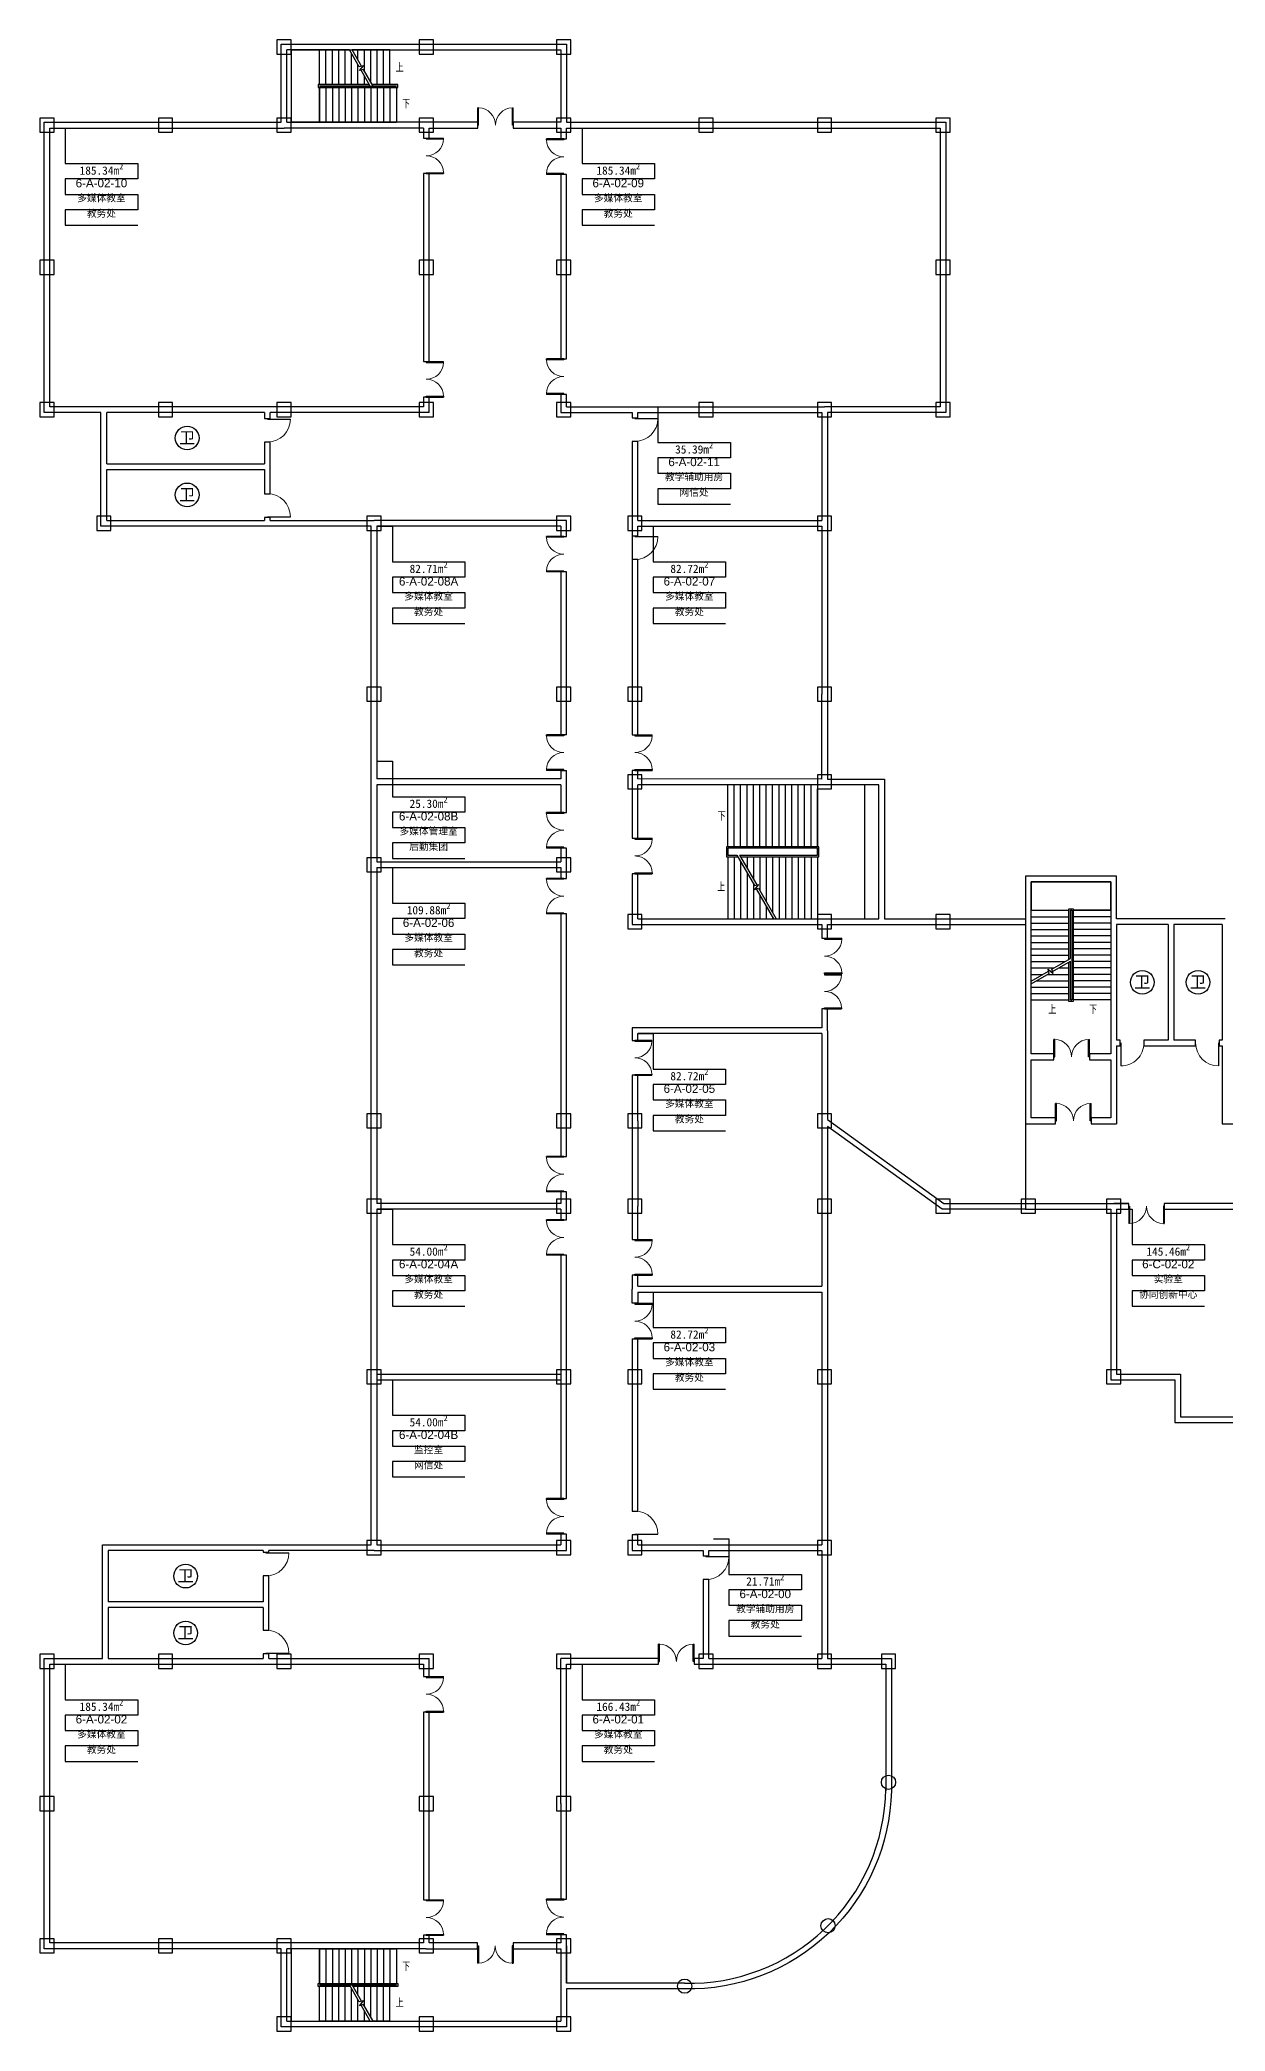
# Model space of a CAD drawing. Header units: millimetres. Extents: x 17250 to 146550, y 15000 to 99000.
# Drawn here: x 17250 to 67250, y 15000 to 99000 of the extents above; entities that cross this region are included whole.
import ezdxf

# ---------------------------------------------------------------- set-up
doc = ezdxf.new("R2010")
doc.units = ezdxf.units.MM
for name, color, linetype in [('4.1结构柱', 7, 'Continuous'), ('4.2墙体', 7, 'Continuous'), ('5面积', 7, 'Continuous'), ('6房间号', 7, 'Continuous'), ('7用途', 6, 'Continuous'), ('8单位', 4, 'Continuous')]:
    doc.layers.add(name, color=color, linetype=linetype)
doc.styles.add('_TCH_DIM', font='SIMPLEX', dxfattribs={"bigfont": 'GBCBIG'})
doc.styles.add('丙图', font='arial.ttf', dxfattribs={"height": 900})
doc.styles.add('乙图', font='arial.ttf', dxfattribs={"height": 600})

# ---------------------------------------------------------------- blocks, each defined once
blk = doc.blocks.new('$DorLib2D$00000002')
for p, q in [((-0.5, 0), (-0.5, 0.4875)), ((-0.475, 0.4875), (-0.5, 0.4875)), ((-0.5, 0), (-0.475, 0)), ((-0.475, 0), (-0.475, 0.4875)), ((0.475, 0), (0.475, 0.4875)), ((0.475, 0.4875), (0.5, 0.4875)), ((0.5, 0), (0.475, 0)), ((0.5, 0), (0.5, 0.4875))]:
    blk.add_line(p, q)
at = {"lineweight": 13}
for centre, start, end in [((-0.4875, 0), 0, 88.53072), ((0.4875, 0), 91.46928, 180)]:
    blk.add_arc(centre, 0.4875, start, end, dxfattribs=at)
blk = doc.blocks.new('$DorLib2D$00000003')
blk.add_line((0.47, 0), (0.47, 0.97))
at = {"lineweight": 13}
blk.add_arc((0.47, 0), 0.97, 90, 180, dxfattribs=at)
blk = doc.blocks.new('_FZHK')
blk.add_lwpolyline([(-0.5, -0.5), (0.5, -0.5), (0.5, 0.5), (-0.5, 0.5)], close=True)
blk = doc.blocks.new('_YZHK')
blk.add_circle((0, 0), 0.5)

msp = doc.modelspace()

# ---------------------------------------------------------------- linework, layer by layer
at = {"layer": '4.2墙体'}
for p, q in [((27670, 95520), (27670, 98580)), ((29050, 98580), (27670, 98580)), ((27850, 98580), (33550, 98580)), ((27850, 98580), (27850, 95520)), ((30306, 98580), (29050, 98580)), ((29050, 97110), (29050, 98580)), ((29050, 97110), (29050, 98580)), ((29320, 97110), (29320, 98580)), ((29590, 97110), (29590, 98580)), ((29860, 97110), (29860, 98580)), ((30130, 97110), (30130, 98580)), ((30720, 97862), (30306, 98580)), ((30400, 97110), (30400, 98416)), ((32020, 98580), (30421, 98580)), ((30820, 97889), (30421, 98580)), ((30670, 98149), (30670, 98580)), ((30940, 97681), (30940, 98580)), ((31210, 97214), (31210, 98580)), ((31480, 97110), (31480, 98580)), ((31750, 97110), (31750, 98580)), ((32020, 97110), (32020, 98580)), ((33550, 98580), (39230, 98580)), ((39230, 98580), (39230, 95520)), ((30670, 97110), (30670, 97949)), ((30900, 97910), (30720, 97862)), ((30728, 97704), (30900, 97910)), ((30900, 97751), (30728, 97704)), ((31189, 97050), (30800, 97724)), ((31304, 97050), (30900, 97751)), ((30940, 97110), (30940, 97481)), ((31154, 97110), (28990, 97110)), ((28990, 97110), (28990, 96990)), ((28990, 96990), (32350, 96990)), ((31189, 97050), (29050, 97050)), ((29050, 97050), (32290, 97050)), ((31189, 97050), (29050, 97050)), ((29050, 97050), (29050, 97050)), ((29050, 97050), (31189, 97050)), ((29050, 96990), (29050, 95520)), ((29050, 95520), (29050, 96990)), ((29320, 96990), (29320, 95520)), ((29590, 96990), (29590, 95520)), ((29860, 96990), (29860, 95520)), ((30130, 96990), (30130, 95520)), ((30400, 96990), (30400, 95520)), ((30670, 96990), (30670, 95520)), ((30940, 96990), (30940, 95520)), ((31210, 96990), (31210, 95520)), ((32350, 97110), (31270, 97110)), ((32020, 97050), (31304, 97050)), ((32290, 97050), (31304, 97050)), ((31304, 97050), (32290, 97050)), ((31480, 96990), (31480, 95520)), ((31750, 96990), (31750, 95520)), ((32020, 97050), (32290, 97050)), ((32020, 96990), (32020, 95520)), ((32290, 97050), (32290, 97050)), ((32290, 96990), (32290, 95520)), ((32350, 96990), (32350, 97110)), ((17670, 89400), (17670, 95280)), ((17670, 95280), (22550, 95280)), ((22550, 95280), (27550, 95280)), ((33430, 95280), (27550, 95280)), ((27670, 95520), (29050, 95520)), ((33550, 95520), (27850, 95520)), ((29050, 95520), (32290, 95520)), ((33430, 95280), (33430, 94858)), ((35722, 95520), (33550, 95520)), ((33670, 95280), (35722, 95280)), ((33670, 94858), (33670, 95280)), ((35722, 95280), (35722, 95520)), ((39230, 95520), (37222, 95520)), ((37222, 95520), (37222, 95280)), ((37222, 95280), (39230, 95280)), ((39230, 95280), (39230, 94820)), ((39470, 95280), (55230, 95280)), ((39470, 94820), (39470, 95280)), ((45650, 95520), (50350, 95520)), ((45650, 95280), (50350, 95280)), ((50350, 95520), (55230, 95520)), ((50350, 95280), (55230, 95280)), ((55230, 95280), (55230, 89400)), ((33430, 94858), (33670, 94858)), ((39230, 94820), (39470, 94820)), ((33670, 93358), (33430, 93358)), ((33430, 93358), (33430, 89400)), ((33670, 89400), (33670, 93358)), ((39470, 93320), (39230, 93320)), ((39230, 93320), (39230, 89400)), ((39470, 89400), (39470, 93320)), ((17670, 83520), (17670, 89400)), ((33430, 89400), (33430, 85432)), ((33670, 85432), (33670, 89400)), ((39230, 89400), (39230, 85545)), ((39470, 85545), (39470, 89400)), ((55230, 89400), (55230, 83520)), ((33430, 85432), (33670, 85432)), ((39230, 85545), (39470, 85545)), ((39470, 84045), (39230, 84045)), ((39230, 84045), (39230, 83280)), ((39470, 83520), (39470, 84045)), ((19950, 83520), (17670, 83520)), ((22550, 83520), (19950, 83520)), ((22550, 83280), (20070, 83280)), ((20070, 81120), (20070, 83280)), ((26850, 83520), (22550, 83520)), ((26730, 83280), (22550, 83280)), ((26730, 83280), (26730, 83032)), ((27550, 83520), (26850, 83520)), ((27550, 83280), (26970, 83280)), ((26970, 83032), (26970, 83280)), ((29430, 83520), (27550, 83520)), ((29550, 83280), (27550, 83280)), ((33430, 83520), (29430, 83520)), ((33670, 83280), (29550, 83280)), ((33670, 83932), (33430, 83932)), ((33430, 83932), (33430, 83520)), ((33670, 83280), (33670, 83932)), ((39230, 83280), (42230, 83280)), ((39470, 83520), (42350, 83520)), ((42230, 83280), (42230, 83059)), ((42350, 83520), (45350, 83520)), ((42470, 83280), (45350, 83280)), ((42470, 83059), (42470, 83280)), ((45350, 83520), (50350, 83520)), ((45350, 83280), (50230, 83280)), ((50230, 83280), (50230, 78720)), ((55230, 83520), (50350, 83520)), ((26730, 83032), (26970, 83032)), ((42230, 83059), (42470, 83059)), ((26970, 82032), (26730, 82032)), ((26730, 82032), (26730, 81120)), ((26970, 81000), (26970, 82032)), ((42470, 82059), (42230, 82059)), ((42230, 82059), (42230, 78077)), ((42470, 78720), (42470, 82059)), ((20070, 81120), (26730, 81120)), ((20070, 78720), (20070, 80880)), ((20070, 80880), (26730, 80880)), ((26730, 80880), (26730, 79855)), ((26970, 79855), (26970, 81000)), ((26730, 79855), (26970, 79855)), ((20070, 78720), (26730, 78720)), ((26970, 78855), (26730, 78855)), ((26730, 78855), (26730, 78720)), ((26970, 78720), (26970, 78855)), ((26970, 78720), (31350, 78720)), ((39470, 78720), (31350, 78720)), ((31470, 78480), (31470, 71400)), ((39230, 78480), (31470, 78480)), ((39230, 78480), (39230, 78053)), ((39470, 78053), (39470, 78720)), ((42230, 78300), (42230, 77077)), ((42470, 78720), (50230, 78720)), ((42470, 78480), (50230, 78480)), ((42470, 78047), (42470, 78480)), ((50230, 78480), (50230, 71400)), ((39230, 78053), (39470, 78053)), ((42230, 78077), (42470, 78077)), ((39470, 76553), (39230, 76553)), ((39230, 76553), (39230, 71400)), ((39470, 71400), (39470, 76553)), ((42470, 77077), (42230, 77077)), ((42230, 77077), (42230, 71400)), ((42470, 71400), (42470, 77077)), ((31470, 71400), (31470, 67821)), ((39230, 71400), (39230, 69684)), ((39470, 69684), (39470, 71400)), ((42230, 71400), (42230, 69684)), ((42470, 69684), (42470, 71400)), ((50230, 67819), (50230, 71400)), ((39470, 69684), (39230, 69684)), ((42230, 69684), (42470, 69684)), ((39230, 68184), (39470, 68184)), ((39230, 68184), (39230, 67820)), ((39470, 66406), (39470, 68184)), ((42470, 68184), (42230, 68184)), ((42230, 68184), (42230, 68000)), ((42230, 68184), (42230, 65322)), ((42470, 67820), (42470, 68221)), ((31470, 67580), (31470, 64320)), ((39230, 67580), (39230, 66406)), ((50230, 67819), (42470, 67820)), ((42470, 65322), (42470, 67580)), ((50350, 67579), (42470, 67580)), ((50350, 67580), (46270, 67580)), ((46270, 64960), (46270, 67580)), ((46540, 64960), (46540, 67580)), ((46810, 64960), (46810, 67580)), ((47080, 64960), (47080, 67580)), ((47350, 64960), (47350, 67580)), ((47620, 64960), (47620, 67580)), ((47890, 64960), (47890, 67580)), ((48160, 64960), (48160, 67580)), ((48430, 64960), (48430, 67580)), ((48700, 64960), (48700, 67580)), ((48970, 64960), (48970, 67580)), ((49240, 64960), (49240, 67580)), ((49510, 64960), (49510, 67580)), ((49780, 64960), (49780, 67580)), ((50050, 67580), (50050, 64960)), ((50050, 64960), (50050, 67400)), ((52050, 67580), (50350, 67580)), ((52641, 67579), (50350, 67579)), ((52050, 61920), (52050, 67580)), ((52641, 61920), (52641, 67579)), ((39230, 66406), (39470, 66406)), ((39470, 64906), (39230, 64906)), ((39230, 64906), (39230, 64320)), ((39470, 64200), (39470, 64906)), ((42230, 65322), (42470, 65322)), ((46210, 64960), (46210, 64540)), ((50110, 64960), (46210, 64960)), ((50050, 64900), (46270, 64900)), ((46270, 64900), (46270, 64600)), ((50050, 64900), (46270, 64900)), ((46270, 64600), (46270, 64900)), ((50050, 64600), (50050, 64900)), ((50050, 64900), (50050, 64600)), ((50110, 64540), (50110, 64960)), ((31470, 64320), (39230, 64320)), ((31470, 64080), (39230, 64080)), ((31470, 64080), (31470, 53400)), ((39230, 64080), (39230, 63629)), ((39470, 63629), (39470, 64200)), ((46210, 64540), (46688, 64540)), ((46270, 64600), (46654, 64600)), ((46270, 64600), (46654, 64600)), ((46270, 64540), (46270, 61920)), ((46540, 64540), (46540, 61920)), ((46654, 64600), (47390, 63324)), ((46769, 64600), (50050, 64600)), ((46769, 64600), (47490, 63351)), ((46769, 64600), (50050, 64600)), ((46804, 64540), (50110, 64540)), ((46810, 64540), (46810, 64529)), ((46810, 64329), (46810, 61920)), ((47080, 64540), (47080, 64061)), ((47080, 63861), (47080, 61920)), ((47350, 64540), (47350, 63594)), ((47620, 64540), (47620, 63126)), ((47890, 64540), (47890, 62659)), ((48160, 64540), (48160, 62191)), ((48430, 64540), (48430, 61920)), ((48700, 64540), (48700, 61920)), ((48970, 64540), (48970, 61920)), ((49240, 64540), (49240, 61920)), ((49510, 64540), (49510, 61920)), ((49780, 64540), (49780, 61920)), ((50050, 64540), (50050, 62100)), ((50050, 64540), (50050, 61920)), ((39230, 63629), (39470, 63629)), ((42470, 63822), (42230, 63822)), ((42230, 63822), (42230, 61680)), ((42470, 61920), (42470, 63822)), ((47350, 63394), (47350, 61920)), ((47390, 63324), (47562, 63371)), ((47562, 63371), (47390, 63165)), ((47390, 63165), (47570, 63213)), ((47470, 63186), (48201, 61920)), ((47570, 63213), (48316, 61920)), ((59070, 61800), (59070, 63480)), ((59070, 63480), (62430, 63480)), ((62430, 63480), (59070, 63480)), ((59070, 63480), (59070, 62280)), ((62430, 63480), (62430, 61800)), ((62430, 62280), (62430, 63480)), ((47620, 62926), (47620, 61920)), ((47890, 62459), (47890, 61920)), ((59070, 59296), (59070, 62280)), ((59070, 62280), (60660, 62280)), ((59070, 62280), (60660, 62280)), ((60660, 60214), (60660, 62340)), ((60660, 62340), (60840, 62340)), ((60720, 60249), (60720, 62280)), ((60720, 60249), (60720, 62280)), ((60720, 62280), (60780, 62280)), ((60720, 62280), (60780, 62280)), ((60780, 62280), (60780, 58500)), ((60780, 62280), (60780, 58500)), ((60840, 62340), (60840, 58440)), ((62430, 62280), (60840, 62280)), ((60840, 62280), (62430, 62280)), ((62430, 62280), (62430, 58500)), ((39470, 62129), (39230, 62129)), ((39230, 62129), (39230, 53400)), ((39470, 53400), (39470, 62129)), ((42230, 61680), (50230, 61680)), ((42470, 61920), (50350, 61920)), ((46270, 61920), (48201, 61920)), ((48160, 61991), (48160, 61920)), ((48316, 61920), (50350, 61920)), ((50230, 61680), (50230, 61100)), ((50350, 61920), (52641, 61920)), ((50350, 61920), (52050, 61920)), ((50470, 61680), (52761, 61680)), ((50470, 61100), (50470, 61680)), ((52761, 61680), (55350, 61680)), ((55350, 61680), (58830, 61680)), ((59070, 62010), (60660, 62010)), ((59070, 56220), (59070, 61800)), ((59070, 61740), (60660, 61740)), ((59070, 61470), (60660, 61470)), ((62430, 62010), (60840, 62010)), ((62430, 61740), (60840, 61740)), ((62430, 61470), (60840, 61470)), ((62430, 61800), (62430, 56686)), ((62670, 61680), (62670, 56806)), ((64840, 61680), (62670, 61680)), ((64840, 61680), (64840, 56806)), ((67130, 61680), (65080, 61680)), ((65080, 61680), (65080, 56806)), ((67130, 61680), (67130, 56806)), ((50230, 61100), (50470, 61100)), ((59070, 61200), (60660, 61200)), ((59070, 60930), (60660, 60930)), ((59070, 60660), (60660, 60660)), ((62430, 61200), (60840, 61200)), ((62430, 60930), (60840, 60930)), ((62430, 60660), (60840, 60660)), ((59070, 60390), (60660, 60390)), ((59070, 60120), (60496, 60120)), ((59070, 59850), (60029, 59850)), ((59070, 59296), (59804, 59720)), ((59831, 59620), (59784, 59792)), ((59784, 59792), (59990, 59620)), ((59942, 59800), (60720, 60249)), ((59990, 59620), (59942, 59800)), ((59969, 59700), (60720, 60134)), ((60229, 59850), (60660, 59850)), ((60660, 58440), (60660, 60099)), ((60720, 58500), (60720, 60134)), ((60720, 58500), (60720, 60134)), ((62430, 60390), (60840, 60390)), ((62430, 60120), (60840, 60120)), ((62430, 59850), (60840, 59850)), ((59070, 59181), (59831, 59620)), ((59070, 59580), (59561, 59580)), ((59070, 59310), (59094, 59310)), ((59070, 58500), (59070, 59181)), ((59070, 59040), (60660, 59040)), ((59294, 59310), (60660, 59310)), ((59761, 59580), (60660, 59580)), ((62430, 59580), (60840, 59580)), ((62430, 59310), (60840, 59310)), ((62430, 59040), (60840, 59040)), ((50470, 58126), (50230, 58126)), ((50230, 58126), (50230, 57320)), ((50470, 57200), (50470, 58126)), ((59070, 58770), (60660, 58770)), ((59070, 58500), (60660, 58500)), ((60840, 58440), (60660, 58440)), ((60780, 58500), (60720, 58500)), ((60720, 58500), (60780, 58500)), ((62430, 58770), (60840, 58770)), ((62430, 58500), (60840, 58500)), ((50230, 57320), (42230, 57320)), ((42230, 57320), (42230, 56796)), ((50470, 57200), (50470, 53461)), ((42230, 56796), (42470, 56796)), ((50230, 57080), (42470, 57080)), ((42470, 56796), (42470, 57080)), ((50230, 57080), (50230, 53400)), ((62430, 56686), (62430, 56220)), ((62825, 56806), (62670, 56806)), ((62670, 56566), (62670, 56100)), ((62670, 56566), (62825, 56566)), ((62825, 56566), (62825, 56806)), ((64840, 56806), (63825, 56806)), ((63825, 56806), (63825, 56566)), ((63825, 56566), (64960, 56566)), ((64960, 56566), (66001, 56566)), ((66001, 56806), (65080, 56806)), ((66001, 56566), (66001, 56806)), ((67130, 56806), (67001, 56806)), ((67001, 56806), (67001, 56566)), ((67001, 56566), (67130, 56566)), ((67130, 56566), (67130, 53280)), ((60024, 56220), (59070, 56220)), ((59070, 53520), (59070, 55980)), ((59070, 55980), (60024, 55980)), ((60024, 55980), (60024, 56220)), ((62430, 56220), (61524, 56220)), ((61524, 56220), (61524, 55980)), ((61524, 55980), (62430, 55980)), ((62430, 55980), (62430, 53520)), ((62670, 56100), (62670, 53280)), ((42470, 55323), (42230, 55323)), ((42230, 55323), (42230, 53400)), ((42470, 53400), (42470, 55323)), ((31470, 53400), (31470, 49920)), ((39230, 53400), (39230, 51902)), ((39470, 51902), (39470, 53400)), ((42230, 53400), (42230, 49800)), ((42470, 53400), (42470, 49800)), ((50230, 53400), (50230, 49800)), ((50470, 53461), (55389, 49920)), ((58830, 53280), (60096, 53280)), ((60096, 53520), (59070, 53520)), ((60096, 53280), (60096, 53520)), ((62430, 53520), (61596, 53520)), ((61596, 53520), (61596, 53280)), ((61596, 53280), (62670, 53280)), ((67130, 53280), (67570, 53280)), ((39230, 51902), (39470, 51902)), ((39470, 50402), (39230, 50402)), ((39230, 50402), (39230, 49920)), ((39470, 49800), (39470, 50402)), ((39230, 49920), (31470, 49920)), ((39230, 49680), (31470, 49680)), ((31470, 49680), (31470, 42600)), ((39230, 49680), (39230, 49230)), ((39470, 49230), (39470, 49800)), ((42230, 49800), (42230, 48394)), ((42470, 48394), (42470, 49800)), ((50230, 49800), (50230, 46420)), ((55389, 49920), (58830, 49920)), ((58830, 49920), (63180, 49920)), ((63180, 49920), (62550, 49920)), ((62670, 49680), (62670, 42720)), ((62670, 49680), (63180, 49680)), ((62670, 49680), (63180, 49680)), ((63180, 49680), (63180, 49920)), ((70650, 49920), (64680, 49920)), ((64680, 49920), (64680, 49680)), ((64680, 49680), (70530, 49680)), ((39230, 49230), (39470, 49230)), ((42230, 48394), (42470, 48394)), ((39470, 47730), (39230, 47730)), ((39230, 47730), (39230, 42600)), ((39470, 42600), (39470, 47730)), ((42230, 46894), (42230, 46300)), ((42470, 46894), (42230, 46894)), ((42230, 45706), (42230, 46300)), ((42470, 46420), (42470, 46894)), ((42470, 46420), (50230, 46420)), ((42470, 45706), (42230, 45706)), ((42470, 46180), (50230, 46180)), ((42470, 46180), (42470, 45706)), ((50230, 46180), (50230, 42600)), ((42230, 44206), (42230, 36940)), ((42230, 44206), (42470, 44206)), ((42470, 36940), (42470, 44206)), ((31470, 42600), (31470, 35520)), ((39230, 42600), (39230, 37465)), ((39470, 37465), (39470, 42600)), ((50230, 42600), (50230, 35520)), ((62670, 42720), (65370, 42720)), ((65370, 42720), (65370, 40920)), ((65370, 40920), (70530, 40920)), ((39230, 37465), (39470, 37465)), ((42230, 36940), (42470, 36940)), ((26665, 35280), (20135, 35280)), ((20135, 35280), (20135, 33114)), ((26665, 35280), (26665, 35202)), ((31350, 35280), (26905, 35280)), ((26905, 35202), (26905, 35280)), ((31350, 35280), (39470, 35280)), ((31470, 35520), (39230, 35520)), ((39470, 35965), (39230, 35965)), ((39230, 35965), (39230, 35520)), ((39470, 35280), (39470, 35965)), ((42470, 35940), (42230, 35940)), ((42230, 35940), (42230, 35280)), ((42230, 35280), (42350, 35280)), ((42350, 35280), (45230, 35280)), ((42470, 35520), (42470, 35970)), ((42470, 35520), (45350, 35520)), ((45230, 35280), (45230, 35047)), ((45350, 35520), (50230, 35520)), ((45470, 35280), (50230, 35280)), ((45470, 35047), (45470, 35280)), ((50230, 35280), (50230, 30720)), ((26665, 35202), (26905, 35202)), ((45230, 35047), (45470, 35047)), ((26905, 34202), (26665, 34202)), ((26665, 34202), (26665, 33114)), ((26905, 32994), (26905, 34202)), ((45470, 34047), (45230, 34047)), ((45230, 34047), (45230, 30720)), ((45470, 30720), (45470, 34047)), ((26665, 33114), (20135, 33114)), ((20135, 32874), (20135, 30720)), ((26665, 32874), (20135, 32874)), ((26665, 32874), (26665, 31921)), ((26905, 31921), (26905, 32994)), ((26665, 31921), (26905, 31921)), ((17670, 24600), (17670, 30480)), ((17670, 30480), (20015, 30480)), ((20015, 30480), (22550, 30480)), ((20135, 30720), (22550, 30720)), ((22550, 30720), (26665, 30720)), ((22550, 30480), (26785, 30480)), ((26905, 30921), (26665, 30921)), ((26665, 30921), (26665, 30720)), ((26785, 30480), (27550, 30480)), ((26905, 30720), (26905, 30921)), ((26905, 30720), (27550, 30720)), ((27550, 30720), (33670, 30720)), ((27550, 30480), (33430, 30480)), ((33430, 30480), (33430, 29961)), ((33670, 29961), (33670, 30720)), ((39230, 24600), (39230, 30720)), ((43349, 30720), (39230, 30720)), ((39470, 24600), (39470, 30480)), ((39470, 30480), (43349, 30480)), ((43349, 30480), (43349, 30720)), ((45230, 30720), (44849, 30720)), ((44849, 30720), (44849, 30480)), ((44849, 30480), (45350, 30480)), ((45350, 30480), (50350, 30480)), ((45470, 30720), (50230, 30720)), ((50350, 30480), (52930, 30480)), ((52930, 30480), (52930, 25135)), ((33430, 29961), (33670, 29961)), ((33670, 28461), (33430, 28461)), ((33430, 28461), (33430, 24600)), ((33670, 24600), (33670, 28461)), ((17670, 18720), (17670, 24600)), ((33430, 24600), (33430, 20543)), ((33670, 20543), (33670, 24600)), ((39230, 24600), (39230, 20566)), ((39470, 20566), (39470, 24600)), ((33430, 20543), (33670, 20543)), ((39230, 20566), (39470, 20566)), ((22550, 18720), (17670, 18720)), ((27550, 18720), (22250, 18720)), ((33430, 18720), (27550, 18720)), ((33550, 18480), (27670, 18480)), ((27670, 15420), (27670, 18480)), ((29050, 18480), (27670, 18480)), ((27850, 18480), (27850, 15420)), ((29050, 18480), (32290, 18480)), ((29050, 18480), (29050, 17010)), ((29050, 17010), (29050, 18480)), ((29320, 18480), (29320, 17010)), ((29590, 18480), (29590, 17010)), ((29860, 18480), (29860, 17010)), ((30130, 18480), (30130, 17010)), ((30400, 18480), (30400, 17010)), ((30670, 18480), (30670, 17010)), ((30940, 18480), (30940, 17010)), ((31210, 18480), (31210, 17010)), ((31480, 18480), (31480, 17010)), ((31750, 18480), (31750, 17010)), ((32020, 18480), (32020, 17010)), ((32290, 18480), (32290, 17010)), ((33670, 19043), (33430, 19043)), ((33430, 19043), (33430, 18720)), ((33550, 18480), (35711, 18480)), ((33670, 18720), (33670, 19043)), ((35711, 18720), (33670, 18720)), ((35711, 18480), (35711, 18720)), ((39230, 18720), (37211, 18720)), ((37211, 18720), (37211, 18480)), ((37211, 18480), (39230, 18480)), ((39470, 19066), (39230, 19066)), ((39230, 19066), (39230, 18720)), ((39230, 18480), (39230, 16900)), ((39470, 17020), (39470, 19066)), ((39470, 18600), (39470, 17020)), ((28990, 16890), (28990, 17010)), ((28990, 17010), (32350, 17010)), ((30340, 16890), (28990, 16890)), ((30306, 16950), (29050, 16950)), ((29050, 16950), (32290, 16950)), ((30306, 16950), (29050, 16950)), ((29050, 16950), (29050, 16950)), ((29050, 16950), (30306, 16950)), ((29050, 15420), (29050, 16890)), ((29050, 15420), (29050, 16890)), ((29320, 15420), (29320, 16890)), ((29590, 15420), (29590, 16890)), ((29860, 15420), (29860, 16890)), ((30130, 15420), (30130, 16890)), ((30720, 16232), (30306, 16950)), ((32020, 16950), (30421, 16950)), ((30820, 16259), (30421, 16950)), ((32290, 16950), (30421, 16950)), ((30421, 16950), (32290, 16950)), ((32350, 16890), (30456, 16890)), ((30670, 16519), (30670, 16890)), ((30940, 16051), (30940, 16890)), ((31210, 15584), (31210, 16890)), ((31480, 15420), (31480, 16890)), ((31750, 15420), (31750, 16890)), ((32020, 16950), (32290, 16950)), ((32020, 15420), (32020, 16890)), ((32290, 16950), (32290, 16950)), ((32350, 17010), (32350, 16890)), ((39230, 16900), (39230, 15420)), ((44450, 17020), (39470, 17020)), ((30400, 15420), (30400, 16786)), ((30670, 15420), (30670, 16319)), ((30900, 16280), (30720, 16232)), ((30728, 16074), (30900, 16280)), ((30900, 16121), (30728, 16074)), ((31189, 15420), (30800, 16094)), ((31304, 15420), (30900, 16121)), ((27670, 15420), (29050, 15420)), ((27850, 15420), (33550, 15420)), ((31189, 15420), (29050, 15420)), ((30940, 15420), (30940, 15851)), ((32020, 15420), (31304, 15420)), ((33550, 15420), (39230, 15420))]:
    msp.add_line(p, q, dxfattribs=at)
msp.add_lwpolyline([(58830, 56100), (58830, 53280), (58830, 49680), (55311, 49680), (50470, 53166), (50470, 49800), (50470, 42900), (50470, 35400), (50470, 30720), (53170, 30720), (53170, 25133, -0.414214), (44449, 16780), (39470, 16780), (39470, 15180), (33550, 15180), (27430, 15180), (27430, 18480), (17430, 18480), (17430, 24600), (17430, 30720), (19895, 30720), (19895, 32994), (19895, 35520), (26785, 35520), (31230, 35520), (31230, 42600), (31230, 49800), (31230, 53400), (31230, 64200), (31230, 71400), (31230, 78480), (26850, 78480), (19830, 78480), (19830, 81000), (19830, 83280), (17430, 83280), (17430, 89400), (17430, 95520), (22550, 95520), (27430, 95520), (27430, 98820), (33550, 98820), (39470, 98820), (39470, 95520), (55470, 95520), (55470, 89400), (55470, 83280), (50470, 83280), (50470, 78600), (50470, 71400), (50470, 67819), (52881, 67819), (52881, 61920), (55350, 61920), (58830, 61920)], format="xyb", close=True, dxfattribs=at)
for points in [[(39230, 67820), (31470, 67821)], [(39230, 67580), (31470, 67580)], [(67250, 61920), (64960, 61920), (62670, 61920), (62670, 63720), (58830, 63720), (58830, 49680), (62430, 49680), (62430, 42480), (65130, 42480), (65130, 40680), (80070, 40680)], [(31470, 42720), (39230, 42720)], [(31470, 42480), (39230, 42480)]]:
    msp.add_lwpolyline(points, dxfattribs=at)
for centre in [(23465, 82203), (23465, 79803), (63755, 59243), (66105, 59243), (23400, 34197), (23400, 31797)]:
    msp.add_circle(centre, 500, dxfattribs=at)
for start, end in [(313.54118, 359.3613), (268.73588, 313.54118)]:
    msp.add_arc((44633, 25317), 8299, start, end, dxfattribs=at)
at = {"layer": 'Defpoints'}
for points in [[(17670, 95280), (18320, 95280), (18320, 93780), (21378, 93780), (21378, 93130), (18320, 93130), (18320, 92480), (21378, 92480), (21378, 91830), (18320, 91830), (18320, 91180), (21378, 91180)], [(39470, 95280), (40120, 95280), (40120, 93780), (43178, 93780), (43178, 93130), (40120, 93130), (40120, 92480), (43178, 92480), (43178, 91830), (40120, 91830), (40120, 91180), (43178, 91180)], [(42670, 83516), (43320, 83516), (43320, 82016), (46378, 82016), (46378, 81366), (43320, 81366), (43320, 80716), (46378, 80716), (46378, 80066), (43320, 80066), (43320, 79416), (46378, 79416)], [(31470, 78480), (32120, 78480), (32120, 76980), (35178, 76980), (35178, 76330), (32120, 76330), (32120, 75680), (35178, 75680), (35178, 75030), (32120, 75030), (32120, 74380), (35178, 74380)], [(42470, 78480), (43120, 78480), (43120, 76980), (46178, 76980), (46178, 76330), (43120, 76330), (43120, 75680), (46178, 75680), (46178, 75030), (43120, 75030), (43120, 74380), (46178, 74380)], [(31470, 68571), (32120, 68571), (32120, 67071), (35178, 67071), (35178, 66421), (32120, 66421), (32120, 65771), (35178, 65771), (35178, 65121), (32120, 65121), (32120, 64471), (35178, 64471)], [(31470, 64080), (32120, 64080), (32120, 62580), (35178, 62580), (35178, 61930), (32120, 61930), (32120, 61280), (35178, 61280), (35178, 60630), (32120, 60630), (32120, 59980), (35178, 59980)], [(42470, 57080), (43120, 57080), (43120, 55580), (46178, 55580), (46178, 54930), (43120, 54930), (43120, 54280), (46178, 54280), (46178, 53630), (43120, 53630), (43120, 52980), (46178, 52980)], [(31470, 49680), (32120, 49680), (32120, 48180), (35178, 48180), (35178, 47530), (32120, 47530), (32120, 46880), (35178, 46880), (35178, 46230), (32120, 46230), (32120, 45580), (35178, 45580)], [(62670, 49680), (63320, 49680), (63320, 48180), (66378, 48180), (66378, 47530), (63320, 47530), (63320, 46880), (66378, 46880), (66378, 46230), (63320, 46230), (63320, 45580), (66378, 45580)], [(42470, 46180), (43120, 46180), (43120, 44680), (46178, 44680), (46178, 44030), (43120, 44030), (43120, 43380), (46178, 43380), (46178, 42730), (43120, 42730), (43120, 42080), (46178, 42080)], [(31470, 42480), (32120, 42480), (32120, 40980), (35178, 40980), (35178, 40330), (32120, 40330), (32120, 39680), (35178, 39680), (35178, 39030), (32120, 39030), (32120, 38380), (35178, 38380)], [(45670, 35767), (46320, 35767), (46320, 34267), (49378, 34267), (49378, 33617), (46320, 33617), (46320, 32967), (49378, 32967), (49378, 32317), (46320, 32317), (46320, 31667), (49378, 31667)], [(17670, 30480), (18320, 30480), (18320, 28980), (21378, 28980), (21378, 28330), (18320, 28330), (18320, 27680), (21378, 27680), (21378, 27030), (18320, 27030), (18320, 26380), (21378, 26380)], [(39470, 30480), (40120, 30480), (40120, 28980), (43178, 28980), (43178, 28330), (40120, 28330), (40120, 27680), (43178, 27680), (43178, 27030), (40120, 27030), (40120, 26380), (43178, 26380)]]:
    msp.add_lwpolyline(points, dxfattribs=at)

# ---------------------------------------------------------------- block references
at = {"layer": '4.1结构柱', "xscale": 600, "yscale": 600, "zscale": 600}
for name, p in [('_FZHK', (27550, 98700)), ('_FZHK', (33550, 98700)), ('_FZHK', (39350, 98700)), ('_FZHK', (17550, 95400)), ('_FZHK', (22550, 95400)), ('_FZHK', (27550, 95400)), ('_FZHK', (33550, 95400)), ('_FZHK', (39350, 95400)), ('_FZHK', (45350, 95400)), ('_FZHK', (50350, 95400)), ('_FZHK', (55350, 95400)), ('_FZHK', (17550, 89400)), ('_FZHK', (33550, 89400)), ('_FZHK', (39350, 89400)), ('_FZHK', (55350, 89400)), ('_FZHK', (17550, 83400)), ('_FZHK', (22550, 83400)), ('_FZHK', (27550, 83400)), ('_FZHK', (33550, 83400)), ('_FZHK', (39350, 83400)), ('_FZHK', (45350, 83400)), ('_FZHK', (50350, 83400)), ('_FZHK', (55350, 83400)), ('_FZHK', (19950, 78600)), ('_FZHK', (31350, 78600)), ('_FZHK', (39350, 78600)), ('_FZHK', (42350, 78600)), ('_FZHK', (50350, 78600)), ('_FZHK', (31350, 71400)), ('_FZHK', (39350, 71400)), ('_FZHK', (42350, 71400)), ('_FZHK', (50350, 71400)), ('_FZHK', (31350, 64200)), ('_FZHK', (39350, 64200)), ('_FZHK', (42350, 61800)), ('_FZHK', (50350, 61800)), ('_FZHK', (55350, 61800)), ('_FZHK', (31350, 53400)), ('_FZHK', (39350, 53400)), ('_FZHK', (42350, 53400)), ('_FZHK', (50350, 53400)), ('_FZHK', (31350, 49800)), ('_FZHK', (39350, 49800)), ('_FZHK', (42350, 49800)), ('_FZHK', (50350, 49800)), ('_FZHK', (55350, 49800)), ('_FZHK', (58950, 49802)), ('_FZHK', (62550, 49800)), ('_FZHK', (31350, 42600)), ('_FZHK', (39350, 42600)), ('_FZHK', (42350, 42600)), ('_FZHK', (50350, 42600)), ('_FZHK', (62550, 42600)), ('_FZHK', (31350, 35400)), ('_FZHK', (39350, 35400)), ('_FZHK', (42350, 35400)), ('_FZHK', (50350, 35400)), ('_FZHK', (17550, 30600)), ('_FZHK', (22550, 30600)), ('_FZHK', (27550, 30600)), ('_FZHK', (33550, 30600)), ('_FZHK', (39350, 30600)), ('_FZHK', (45350, 30600)), ('_FZHK', (50350, 30600)), ('_FZHK', (53050, 30600)), ('_YZHK', (53050, 25500)), ('_FZHK', (17550, 24600)), ('_FZHK', (33550, 24600)), ('_FZHK', (39350, 24600)), ('_YZHK', (50501, 19449)), ('_FZHK', (17550, 18600)), ('_FZHK', (22550, 18600)), ('_FZHK', (27550, 18600)), ('_FZHK', (33550, 18600)), ('_FZHK', (39350, 18600)), ('_YZHK', (44450, 16900)), ('_FZHK', (27550, 15300)), ('_FZHK', (33550, 15300)), ('_FZHK', (39350, 15300))]:
    msp.add_blockref(name, p, dxfattribs=at)
at = {"layer": '4.1结构柱', "xscale": 600, "yscale": 600, "zscale": 600, "rotation": 90}
for p in [(42350, 67700), (50350, 67700)]:
    msp.add_blockref('_FZHK', p, dxfattribs=at)
at = {"layer": '4.2墙体'}
for name, p, xscale, yscale, zscale, rotation in [('$DorLib2D$00000002', (36472, 95400), 1500, -1500, 1500, 180), ('$DorLib2D$00000002', (33550, 94108), 1500, 1500, 1500, 270.0000000000011), ('$DorLib2D$00000002', (39350, 94070), 1500, -1500, 1500, 270), ('$DorLib2D$00000002', (33550, 84682), 1500, 1500, 1500, 270), ('$DorLib2D$00000002', (39350, 84795), 1500, -1500, 1500, 270), ('$DorLib2D$00000003', (26850, 82532), 1000, -1000, 1000, 90.00000000013895), ('$DorLib2D$00000003', (42350, 82559), 1000, -1000, 1000, 90), ('$DorLib2D$00000003', (26850, 79355), -1000, -1000, -1000, 89.999999999861), ('$DorLib2D$00000002', (39350, 77303), 1500, 1500, 1500, 90), ('$DorLib2D$00000003', (42350, 77577), -1000, 1000, -1000, 270), ('$DorLib2D$00000002', (39350, 68934), -1500, 1500, 1500, 90), ('$DorLib2D$00000002', (42350, 68934), 1500, 1500, 1500, 270), ('$DorLib2D$00000002', (39350, 65656), 1500, 1500, 1500, 89.99999999999908), ('$DorLib2D$00000002', (42350, 64572), 1500, 1500, 1500, 270), ('$DorLib2D$00000002', (39350, 62879), -1500, -1500, -1500, 270), ('$DorLib2D$00000002', (50350, 60350), 1500, 1500, 1500, 270), ('$DorLib2D$00000002', (50350, 58863), 1473.452627357328, 1473.452627357328, 1473.452627357328, 270), ('$DorLib2D$00000002', (42350, 56060), 1473.452627357328, 1473.452627357328, 1473.452627357328, 270), ('$DorLib2D$00000003', (63325, 56686), -1000, -1000, -1000, 359.9999999999004), ('$DorLib2D$00000002', (60846, 53400), 1500, -1500, 1500, 180.0000000000009), ('$DorLib2D$00000002', (39350, 51152), 1500, 1500, 1500, 90), ('$DorLib2D$00000002', (39350, 48480), 1500, 1500, 1500, 90), ('$DorLib2D$00000002', (42350, 47644), 1500, 1500, 1500, 270), ('$DorLib2D$00000002', (42350, 44956), -1500, 1500, 1500, 269.9999999999554), ('$DorLib2D$00000002', (39350, 36715), 1500, 1500, 1500, 90), ('$DorLib2D$00000003', (42350, 36440), 1000, 1000, 1000, 270), ('$DorLib2D$00000003', (26785, 34702), -1000, 1000, -1000, 270.0000000000637), ('$DorLib2D$00000003', (45350, 34547), 1000, -1000, 1000, 90), ('$DorLib2D$00000003', (26785, 31421), 1000, 1000, 1000, 270.0000000000725), ('$DorLib2D$00000002', (33550, 29211), -1500, -1500, -1500, 90.00000000000216), ('$DorLib2D$00000002', (33550, 19793), 1500, -1500, 1500, 90.0000000000011), ('$DorLib2D$00000002', (39350, 19816), 1500, 1500, 1500, 90), ('$DorLib2D$00000002', (36461, 18600), 1500, 1500, 1500, 180)]:
    msp.add_blockref(name, p, dxfattribs=dict(at, xscale=xscale, yscale=yscale, zscale=zscale, rotation=rotation))
for name, p, xscale, yscale, zscale in [('$DorLib2D$00000002', (60774, 56100), 1500, 1500, 1500), ('$DorLib2D$00000003', (66501, 56686), 1000, -1000, 1000), ('$DorLib2D$00000002', (63930, 49800), 1500, -1500, 1500), ('$DorLib2D$00000002', (44099, 30600), 1500, 1500, 1500)]:
    msp.add_blockref(name, p, dxfattribs=dict(at, xscale=xscale, yscale=yscale, zscale=zscale))

# ---------------------------------------------------------------- texts
at = {"layer": '4.2墙体', "style": '_TCH_DIM'}
for s, p in [('上', (32260, 97640)), ('下', (32530, 96110)), ('下', (45840, 66065)), ('上', (45821, 63085)), ('上', (59791, 57910)), ('下', (61510, 57910)), ('下', (32530, 17540)), ('上', (32260, 16010))]:
    msp.add_text(s, height=338, dxfattribs=at).set_placement(p)
at = {"layer": '4.2墙体', "char_height": 500, "attachment_point": 5, "style": '丙图'}
for insert in [(23465, 82203), (23465, 79803), (63755, 59243), (66105, 59243), (23400, 34197), (23400, 31797)]:
    msp.add_mtext('{\\fSimSun|b0|i0|c134|p2;卫}', dxfattribs=dict(at, insert=insert))
at = {"layer": '5面积', "char_height": 350, "attachment_point": 1}
for s, heights, insert in [('\\A1;\\pxqc;185.34m{\\H0.7x;\\S2^ ;}', [-358], (18320, 93780)), ('\\A1;\\pxqc;185.34m{\\H0.7x;\\S2^ ;}', [-358], (40120, 93780)), ('\\A1;\\pxqc;35.39m{\\H0.7x;\\S2^ ;}', [-358], (43320, 82016)), ('\\A1;\\pxqc;82.71m{\\H0.7x;\\S2^ ;}', [-357], (32120, 76980)), ('\\A1;\\pxqc;82.72m{\\H0.7x;\\S2^ ;}', [-357], (43120, 76980)), ('\\A1;\\pxqc;25.30m{\\H0.7x;\\S2^ ;}', [-358], (32120, 67071)), ('\\A1;\\pxqc;109.88m{\\H0.7x;\\S2^ ;}', [-357], (32120, 62580)), ('\\A1;\\pxqc;82.72m{\\H0.7x;\\S2^ ;}', [-357], (43120, 55580)), ('\\A1;\\pxqc;54.00m{\\H0.7x;\\S2^ ;}', [-357], (32120, 48180)), ('\\A1;\\pxqc;145.46m{\\H0.7x;\\S2^ ;}', [-357], (63320, 48180)), ('\\A1;\\pxqc;82.72m{\\H0.7x;\\S2^ ;}', [-357], (43120, 44680)), ('\\A1;\\pxqc;54.00m{\\H0.7x;\\S2^ ;}', [-357], (32120, 40980)), ('\\A1;\\pxqc;21.71m{\\H0.7x;\\S2^ ;}', [-351], (46320, 34267)), ('\\A1;\\pxqc;185.34m{\\H0.7x;\\S2^ ;}', [-358], (18320, 28980)), ('\\A1;\\pxqc;166.43m{\\H0.7x;\\S2^ ;}', [-358], (40120, 28980))]:
    msp.add_mtext_dynamic_manual_height_columns(s, width=3058.05, gutter_width=2250, heights=heights, dxfattribs=dict(at, insert=insert))
at = {"layer": '6房间号', "char_height": 350, "attachment_point": 1, "style": '乙图'}
for s, heights, insert in [('\\A1;\\pxqc;6-A-02-10', [-357], (18320, 93130)), ('\\A1;\\pxqc;6-A-02-09', [-357], (40120, 93130)), ('\\A1;\\pxqc;6-A-02-11', [-357], (43320, 81366)), ('\\A1;\\pxqc;6-A-02-08A', [-357], (32120, 76330)), ('\\A1;\\pxqc;6-A-02-07', [-357], (43120, 76330)), ('\\A1;\\pxqc;6-A-02-08B', [-357], (32120, 66421)), ('\\A1;\\pxqc;6-A-02-06', [-357], (32120, 61930)), ('\\A1;\\pxqc;6-A-02-05', [-357], (43120, 54930)), ('\\A1;\\pxqc;6-A-02-04A', [-357], (32120, 47530)), ('\\A1;\\pxqc;6-C-02-02', [-362], (63320, 47530)), ('\\A1;\\pxqc;6-A-02-03', [-358], (43120, 44030)), ('\\A1;\\pxqc;6-A-02-04B', [-357], (32120, 40330)), ('\\A1;\\pxqc;6-A-02-00', [-357], (46320, 33617)), ('\\A1;\\pxqc;6-A-02-02', [-357], (18320, 28330)), ('\\A1;\\pxqc;6-A-02-01', [-357], (40120, 28330))]:
    msp.add_mtext_dynamic_manual_height_columns(s, width=3058.05, gutter_width=2250, heights=heights, dxfattribs=dict(at, insert=insert))
at = {"layer": '7用途', "char_height": 300, "attachment_point": 1, "style": '丙图'}
for s, heights, insert in [('\\pxqc;{\\fSimSun|b0|i0|c134|p2;多媒体教室}', [-397], (18320, 92480)), ('\\pxqc;{\\fSimSun|b0|i0|c134|p2;多媒体教室}', [-397], (40120, 92480)), ('\\pxqc;{\\fSimSun|b0|i0|c134|p2;教学辅助用房}', [-396], (43320, 80716)), ('\\pxqc;{\\fSimSun|b0|i0|c134|p2;多媒体教室}', [-397], (32120, 75680)), ('\\pxqc;{\\fSimSun|b0|i0|c134|p2;多媒体教室}', [-397], (43120, 75680)), ('\\pxqc;{\\fSimSun|b0|i0|c134|p2;多媒体管理室}', [-399], (32120, 65771)), ('\\pxqc;{\\fSimSun|b0|i0|c134|p2;多媒体教室}', [-397], (32120, 61280)), ('\\pxqc;{\\fSimSun|b0|i0|c134|p2;多媒体教室}', [-397], (43120, 54280)), ('\\pxqc;{\\fSimSun|b0|i0|c134|p2;多媒体教室}', [-397], (32120, 46880)), ('\\pxqc;{\\fSimSun|b0|i0|c134|p2;实验室}', [-396], (63320, 46880)), ('\\pxqc;{\\fSimSun|b0|i0|c134|p2;多媒体教室}', [-397], (43120, 43380)), ('\\pxqc;{\\fSimSun|b0|i0|c134|p2;监控室}', [-392], (32120, 39680)), ('\\pxqc;{\\fSimSun|b0|i0|c134|p2;教学辅助用房}', [-396], (46320, 32967)), ('\\pxqc;{\\fSimSun|b0|i0|c134|p2;多媒体教室}', [-397], (18320, 27680)), ('\\pxqc;{\\fSimSun|b0|i0|c134|p2;多媒体教室}', [-397], (40120, 27680))]:
    msp.add_mtext_dynamic_manual_height_columns(s, width=3058.05, gutter_width=4500, heights=heights, dxfattribs=dict(at, insert=insert))
at = {"layer": '8单位', "char_height": 300, "attachment_point": 1, "style": '丙图'}
for s, heights, insert in [('\\pxqc;{\\fSimSun|b0|i0|c134|p2;教务处}', [-397], (18320, 91830)), ('\\pxqc;{\\fSimSun|b0|i0|c134|p2;教务处}', [-397], (40120, 91830)), ('\\pxqc;{\\fSimSun|b0|i0|c134|p2;网信处}', [-394], (43320, 80066)), ('\\pxqc;{\\fSimSun|b0|i0|c134|p2;教务处}', [-397], (32120, 75030)), ('\\pxqc;{\\fSimSun|b0|i0|c134|p2;教务处}', [-397], (43120, 75030)), ('\\pxqc;{\\fSimSun|b0|i0|c134|p2;后勤集团}', [-399], (32120, 65121)), ('\\pxqc;{\\fSimSun|b0|i0|c134|p2;教务处}', [-397], (32120, 60630)), ('\\pxqc;{\\fSimSun|b0|i0|c134|p2;教务处}', [-397], (43120, 53630)), ('\\pxqc;{\\fSimSun|b0|i0|c134|p2;教务处}', [-397], (32120, 46230)), ('\\pxqc;{\\fSimSun|b0|i0|c134|p2;协同创新中心}', [-394], (63320, 46230)), ('\\pxqc;{\\fSimSun|b0|i0|c134|p2;教务处}', [-397], (43120, 42730)), ('\\pxqc;{\\fSimSun|b0|i0|c134|p2;网信处}', [-394], (32120, 39030)), ('\\pxqc;{\\fSimSun|b0|i0|c134|p2;教务处}', [-397], (46320, 32317)), ('\\pxqc;{\\fSimSun|b0|i0|c134|p2;教务处}', [-397], (18320, 27030)), ('\\pxqc;{\\fSimSun|b0|i0|c134|p2;教务处}', [-397], (40120, 27030))]:
    msp.add_mtext_dynamic_manual_height_columns(s, width=3058.05, gutter_width=4500, heights=heights, dxfattribs=dict(at, insert=insert))

doc.saveas('drawing.dxf')
